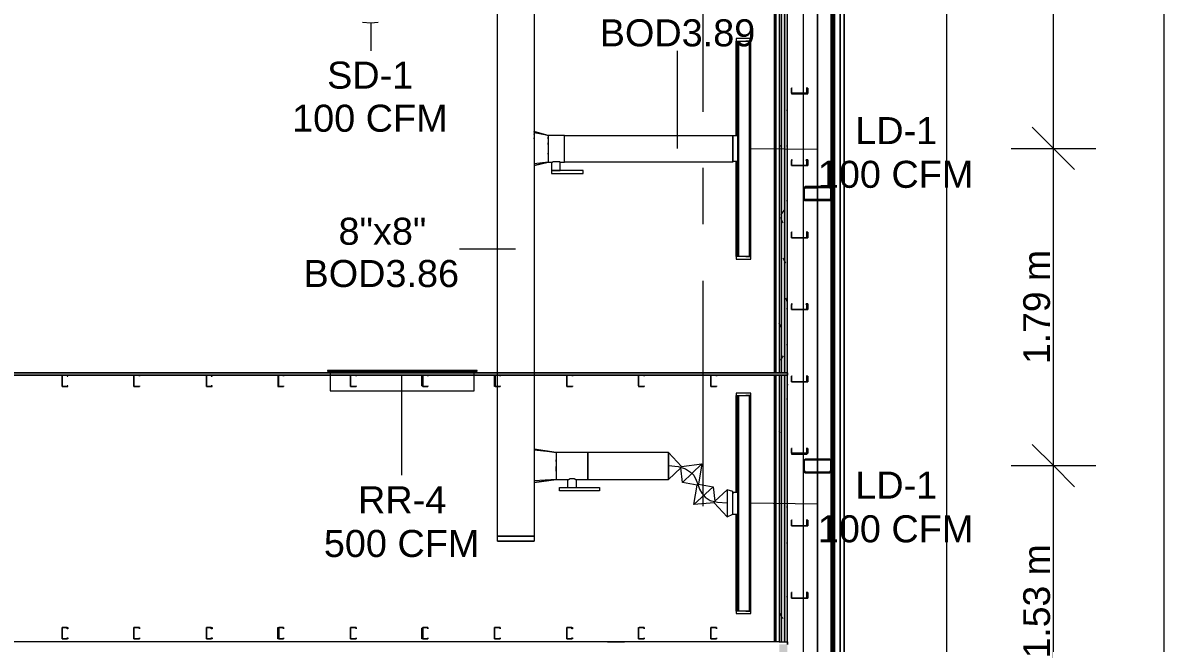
# Model space of a CAD drawing. Header units: metres. Extents: x 98 to 337, y -7 to 53.
# Drawn here: x 154.69 to 161.12, y 35.58 to 39.08 of the extents above; entities that cross this region are included whole.
import ezdxf

# ---------------------------------------------------------------- set-up
doc = ezdxf.new("R2010")
doc.units = ezdxf.units.M
doc.layers.add('HVAC - Ductos', color=5, linetype='Continuous', lineweight=0)
doc.layers.add('PDF_Text', color=7, linetype='Continuous', lineweight=0)
doc.layers.add('PDF_Geometry', color=7, linetype='Continuous', lineweight=0, true_color=0xaaaaaa)
doc.layers.add('PDF_Solid Fills', color=7, linetype='Continuous', lineweight=0, true_color=0xffffff)
doc.styles.add('PDF Helvetica', font='')
doc.styles.get('PDF Helvetica').set_extended_font_data('Helvetica')

msp = doc.modelspace()

# ---------------------------------------------------------------- hatches: boundary and pattern name
at = {"layer": 'PDF_Solid Fills', "lineweight": 0, "transparency": 33554559}
h = msp.add_hatch(color=256, dxfattribs=at)
h.paths.add_polyline_path([(158.9618, 37.1027), (158.9801, 37.1027), (158.9801, 49.2946), (158.9618, 49.2946)])
h.paths.add_polyline_path([(158.9618, 25.4148), (158.9801, 25.4148), (158.9801, 35.5724), (158.9618, 35.5724)])
h.paths.add_polyline_path([(158.9618, 23.912), (158.9801, 23.912), (158.9801, 25.401), (158.9618, 25.401)])
h.paths.add_polyline_path([(158.9801, 23.8937), (158.9618, 23.8937), (158.9618, 11.5827), (158.9801, 11.5827)])
h.paths.add_polyline_path([(158.9618, 35.5861), (158.9801, 35.5861), (158.9801, 37.089), (158.9618, 37.089)])
h = msp.add_hatch(color=256, dxfattribs=at)
h.paths.add_polyline_path([(158.9801, 37.1027), (158.9939, 37.1027), (158.9939, 49.3129), (158.9801, 49.3129)])
h.paths.add_polyline_path([(158.9801, 25.4148), (158.9939, 25.4148), (158.9939, 35.5724), (158.9801, 35.5724)])
h.paths.add_polyline_path([(158.9801, 23.912), (158.9939, 23.912), (158.9939, 25.401), (158.9801, 25.401)])
h.paths.add_polyline_path([(158.9939, 23.8937), (158.9801, 23.8937), (158.9801, 11.5689), (158.9939, 11.5689)])
h.paths.add_polyline_path([(158.9801, 35.5861), (158.9939, 35.5861), (158.9939, 37.089), (158.9801, 37.089)])
h = msp.add_hatch(color=256, dxfattribs=at)
h.paths.add_polyline_path([(158.9618, 37.1027), (158.9618, 49.2808), (158.9481, 49.2808), (158.9481, 37.1027)])
h.paths.add_polyline_path([(158.9618, 23.8937), (158.9481, 23.8937), (158.9481, 11.601), (158.9618, 11.601)])
h.paths.add_polyline_path([(158.9618, 25.401), (158.9481, 25.401), (158.9481, 23.912), (158.9618, 23.912)])
h.paths.add_polyline_path([(158.9618, 35.5724), (158.9481, 35.5724), (158.9481, 25.4148), (158.9618, 25.4148)])
h.paths.add_polyline_path([(158.9618, 37.089), (158.9481, 37.089), (158.9481, 35.5861), (158.9618, 35.5861)])
msp.add_hatch(color=256, dxfattribs=at).paths.add_polyline_path([(159.2413, 38.1473), (159.2367, 38.1519), (159.0901, 38.1519), (159.0855, 38.1473), (159.0855, 38.0832), (159.0901, 38.1427), (159.0947, 38.1473), (159.2322, 38.1473), (159.2367, 38.1427), (159.2322, 38.0832), (159.0947, 38.0786), (159.0947, 38.0832), (159.0901, 38.0832), (159.0901, 38.074), (159.2367, 38.0786)])
h = msp.add_hatch(color=256, dxfattribs=at)
h.paths.add_polyline_path([(159.0947, 36.5437), (159.2322, 36.5392), (159.2322, 36.5437)])
h.paths.add_polyline_path([(159.0901, 36.5483), (159.0947, 36.5437), (159.0947, 36.5483)])
h.paths.add_polyline_path([(159.0901, 36.6078), (159.0855, 36.6078), (159.0855, 36.5483)])
h.paths.add_polyline_path([(159.2367, 36.6124), (159.2367, 36.617), (159.0901, 36.617)])
h.paths.add_polyline_path([(159.2413, 36.6078), (159.2367, 36.6078), (159.2367, 36.5483)])
h.paths.add_polyline_path([(159.2367, 36.5483), (159.2322, 36.5483), (159.2367, 36.5437)])

# ---------------------------------------------------------------- linework, layer by layer
at = {"layer": 'HVAC - Ductos', "lineweight": 0}
for points in [[(157.569, 39.8609), (157.569, 36.1818), (157.3628, 36.1818), (157.3628, 39.8609)], [(158.7877, 38.9858), (158.7052, 38.9858), (158.7052, 38.972), (158.7877, 38.972)], [(158.719, 37.7579), (158.719, 38.972), (158.7786, 38.972), (158.7786, 37.7579), (158.719, 37.7579), (158.7144, 37.7579), (158.7144, 38.972), (158.719, 38.972)], [(157.6469, 38.4222), (157.6469, 38.4314)], [(157.6469, 38.3901), (157.6469, 38.3947), (157.6469, 38.3993), (157.6469, 38.3947)], [(157.6469, 38.3352), (157.6469, 38.3398)], [(158.7877, 37.7441), (158.7877, 37.7579), (158.7052, 37.7579), (158.7052, 37.7441)], [(158.7877, 36.9882), (158.7052, 36.9882), (158.7052, 36.9744), (158.7877, 36.9744)], [(158.719, 35.7603), (158.719, 36.9744), (158.7786, 36.9744), (158.7786, 35.7603), (158.719, 35.7603), (158.7144, 35.7603), (158.7144, 36.9744), (158.719, 36.9744)], [(158.325, 36.6537), (158.325, 36.6445), (158.325, 36.6308), (158.325, 36.617), (158.325, 36.5987), (158.325, 36.5804), (158.325, 36.5575), (158.325, 36.5392), (158.325, 36.5254), (158.325, 36.5116), (158.325, 36.507), (158.325, 36.5025), (158.325, 36.507), (158.325, 36.5116), (158.325, 36.5254), (158.325, 36.5392), (158.325, 36.5575), (158.325, 36.5804), (158.325, 36.5987), (158.325, 36.617), (158.325, 36.6308), (158.325, 36.6445)], [(157.6926, 36.6032), (157.6926, 36.6078), (157.6926, 36.6124), (157.6926, 36.6078)], [(157.6926, 36.5483), (157.6926, 36.5758)], [(157.9355, 36.4567), (157.9355, 36.4384), (157.711, 36.4384), (157.711, 36.4567)], [(158.7877, 35.7465), (158.7877, 35.7603), (158.7052, 35.7603), (158.7052, 35.7465)]]:
    msp.add_lwpolyline(points, close=True, dxfattribs=at)
for points in [[(156.6893, 39.0774), (156.6481, 39.0728), (156.6022, 39.0774)], [(158.7052, 38.4405), (158.7052, 38.972), (158.7098, 38.972), (158.7282, 38.972), (158.7373, 38.972)], [(158.7098, 38.972), (158.7098, 38.4405)], [(158.7236, 38.972), (158.7282, 38.972), (158.7328, 38.972)], [(158.7602, 37.7579), (158.7648, 37.7579), (158.7694, 37.7579), (158.7877, 37.7579), (158.7831, 37.7579), (158.7831, 38.972), (158.7877, 38.972), (158.7694, 38.972), (158.7648, 38.972), (158.7602, 38.972)], [(158.7648, 38.972), (158.7694, 38.972), (158.774, 38.972)], [(158.7877, 37.7579), (158.7877, 38.972)], [(157.569, 38.4589), (157.569, 38.4635), (157.6469, 38.4405), (157.569, 38.4635), (157.569, 38.4589), (157.569, 38.4543), (157.569, 38.4497), (157.569, 38.4405)], [(157.6469, 38.4405), (157.569, 38.4543)], [(157.6469, 38.2894), (157.6652, 38.2894), (157.6652, 38.2436), (157.6652, 38.2252), (157.8439, 38.2252), (157.8439, 38.2436), (157.6652, 38.2436), (157.6698, 38.2436), (157.6744, 38.2436), (157.679, 38.2436), (157.6835, 38.2436), (157.6926, 38.2436), (157.6972, 38.2436), (157.7064, 38.2436), (157.711, 38.2436), (157.7156, 38.2436), (157.7156, 38.2894), (157.7385, 38.2894), (157.7385, 38.2939), (157.7385, 38.2985), (157.7385, 38.3123), (157.7385, 38.326), (157.7385, 38.3443), (157.7385, 38.3672), (157.7385, 38.3856), (157.7385, 38.4039), (157.7385, 38.4222), (157.7385, 38.4314), (157.7385, 38.4405), (158.6869, 38.4405), (158.7144, 38.4405), (158.7144, 38.4314), (158.7144, 38.4176), (158.7144, 38.4039), (158.7144, 38.3856), (158.7144, 38.3672), (158.7144, 38.3489), (158.7144, 38.3306), (158.7144, 38.3123), (158.7144, 38.3031), (158.7144, 38.2939), (158.6869, 38.2939), (158.6869, 38.3031), (158.6869, 38.3123), (158.6869, 38.3306), (158.6869, 38.3489), (158.6869, 38.3672), (158.6869, 38.3856), (158.6869, 38.4039), (158.6869, 38.4176), (158.6869, 38.4314), (158.6869, 38.4405), (158.6869, 38.4314), (158.6869, 38.4222), (158.6869, 38.4039), (158.6869, 38.3856), (158.6869, 38.3672), (158.6869, 38.3443), (158.6869, 38.326), (158.6869, 38.3123), (158.6869, 38.2985), (158.6869, 38.2939), (158.6869, 38.2894), (157.7385, 38.2894), (157.7385, 38.2939), (157.7385, 38.2985), (157.7385, 38.3123), (157.7385, 38.326), (157.7385, 38.3443), (157.7385, 38.3672), (157.7385, 38.3856), (157.7385, 38.4039), (157.7385, 38.4222), (157.7385, 38.4314), (157.7385, 38.4405), (157.6469, 38.4405), (157.6469, 38.4359), (157.6469, 38.4314), (157.6469, 38.4222), (157.6469, 38.4039), (157.6469, 38.3856), (157.6469, 38.3672), (157.6469, 38.3443), (157.6469, 38.326), (157.6469, 38.3123), (157.6469, 38.2985), (157.6469, 38.2939), (157.6469, 38.2894), (157.569, 38.2802)], [(157.569, 38.4359), (157.569, 38.4222), (157.569, 38.4131), (157.569, 38.4085), (157.569, 38.3993), (157.569, 38.3856), (157.569, 38.381), (157.569, 38.3764), (157.569, 38.3535)], [(157.569, 38.271), (157.6469, 38.2894), (157.569, 38.271)], [(157.6652, 38.2894), (157.6698, 38.2894), (157.6744, 38.2939), (157.679, 38.2939), (157.6881, 38.2939), (157.6972, 38.2939), (157.7064, 38.2939), (157.711, 38.2939), (157.7156, 38.2894)], [(158.7373, 37.7579), (158.7282, 37.7579), (158.7098, 37.7579), (158.7052, 37.7579), (158.7052, 38.2939)], [(158.7098, 38.2939), (158.7098, 37.7579)], [(158.7328, 37.7579), (158.7282, 37.7579), (158.7236, 37.7579)], [(158.774, 37.7579), (158.7694, 37.7579), (158.7648, 37.7579)], [(158.7052, 36.4292), (158.7052, 36.9744), (158.7098, 36.9744), (158.7282, 36.9744), (158.7373, 36.9744)], [(158.7098, 36.9744), (158.7098, 36.4292)], [(158.7236, 36.9744), (158.7282, 36.9744), (158.7328, 36.9744)], [(158.7602, 35.7603), (158.7648, 35.7603), (158.7694, 35.7603), (158.7877, 35.7603), (158.7831, 35.7603), (158.7831, 36.9744), (158.7877, 36.9744), (158.7694, 36.9744), (158.7648, 36.9744), (158.7602, 36.9744)], [(158.7648, 36.9744), (158.7694, 36.9744), (158.774, 36.9744)], [(158.7877, 35.7603), (158.7877, 36.9744)], [(157.569, 36.672), (157.6926, 36.6537), (157.569, 36.672), (157.569, 36.6674), (157.569, 36.6629), (157.569, 36.6537)], [(157.6926, 36.6537), (157.569, 36.6674)], [(157.6926, 36.5025), (157.7568, 36.5025), (157.7568, 36.4567), (157.7614, 36.4567), (157.7706, 36.4567), (157.7751, 36.4567), (157.7797, 36.4567), (157.7889, 36.4567), (157.7935, 36.4567), (157.7981, 36.4567), (157.8027, 36.4567), (157.8072, 36.4567), (157.8072, 36.5025), (157.8713, 36.5025), (157.8713, 36.507), (157.8713, 36.5116), (157.8713, 36.5254), (157.8713, 36.5392), (157.8713, 36.5575), (157.8713, 36.5804), (157.8713, 36.5987), (157.8713, 36.617), (157.8713, 36.6308), (157.8713, 36.6445), (157.8713, 36.6537), (157.6926, 36.6537), (157.6926, 36.6491), (157.6926, 36.6445), (157.6926, 36.6308), (157.6926, 36.617), (157.6926, 36.5987), (157.6926, 36.5804), (157.6926, 36.5575), (157.6926, 36.5392), (157.6926, 36.5254), (157.6926, 36.5116), (157.6926, 36.507), (157.6926, 36.5025), (157.569, 36.4933)], [(157.569, 36.6491), (157.569, 36.6308), (157.569, 36.6262), (157.569, 36.6216), (157.569, 36.6124), (157.569, 36.5987), (157.569, 36.5941), (157.569, 36.5896), (157.569, 36.5666), (157.569, 36.562), (157.569, 36.5575), (157.569, 36.5437), (157.569, 36.5346), (157.569, 36.53)], [(158.3983, 36.5758), (158.5128, 36.5896), (158.4029, 36.4842), (158.3937, 36.5666), (158.3983, 36.5758), (158.325, 36.6537), (157.8713, 36.6537), (157.8713, 36.6445), (157.8713, 36.6308), (157.8713, 36.617), (157.8713, 36.5987), (157.8713, 36.5804), (157.8713, 36.5575), (157.8713, 36.5392), (157.8713, 36.5254), (157.8713, 36.5116), (157.8713, 36.507), (157.8713, 36.5025), (158.325, 36.5025), (158.325, 36.6537), (158.325, 36.5025), (158.3937, 36.5666)], [(158.325, 36.5804), (158.3799, 36.5758), (158.4211, 36.562), (158.4487, 36.5437), (158.467, 36.5254), (158.4807, 36.4979), (158.4899, 36.475), (158.4991, 36.4475), (158.5128, 36.4246), (158.5311, 36.4017), (158.5586, 36.3834), (158.5999, 36.3742), (158.6548, 36.3696)], [(158.4945, 36.475), (158.577, 36.4612), (158.467, 36.3605), (158.4853, 36.4704), (158.4029, 36.4842), (158.5128, 36.5896), (158.4945, 36.475), (158.4853, 36.4704)], [(157.569, 36.5254), (157.569, 36.507)], [(157.569, 36.5025), (157.569, 36.4933), (157.569, 36.4888), (157.569, 36.4842)], [(157.569, 36.4842), (157.6926, 36.5025), (157.569, 36.4842)], [(157.7568, 36.5025), (157.7614, 36.5025), (157.7706, 36.507), (157.7751, 36.507), (157.7843, 36.507), (157.7935, 36.507), (157.8027, 36.5025), (157.8072, 36.5025)], [(158.5861, 36.3788), (158.6548, 36.4429), (158.6548, 36.2917), (158.5815, 36.3696), (158.467, 36.3605), (158.577, 36.4612), (158.5861, 36.3788), (158.5815, 36.3696)], [(158.6548, 36.4429), (158.6548, 36.4384), (158.6548, 36.4246), (158.6548, 36.3971), (158.6548, 36.3696), (158.6548, 36.3375), (158.6548, 36.3147), (158.6548, 36.2963), (158.6548, 36.2917), (158.6869, 36.3055), (158.7144, 36.3055)], [(158.6869, 36.3055), (158.6869, 36.3101), (158.6869, 36.3238), (158.6869, 36.3421), (158.6869, 36.3696), (158.6869, 36.3925), (158.6869, 36.4154), (158.6869, 36.4292), (158.6869, 36.4338), (158.6548, 36.4429), (158.6548, 36.4384), (158.6548, 36.4246), (158.6548, 36.3971), (158.6548, 36.3696), (158.6548, 36.3375), (158.6548, 36.3147), (158.6548, 36.2963), (158.6548, 36.2917)], [(158.7144, 36.3101), (158.7144, 36.3147), (158.7144, 36.3238), (158.7144, 36.3375), (158.7144, 36.3513), (158.7144, 36.3696), (158.7144, 36.3834), (158.7144, 36.4017), (158.7144, 36.4109), (158.7144, 36.42), (158.7144, 36.4292), (158.6869, 36.4292), (158.6869, 36.42)], [(158.6869, 36.3788), (158.6869, 36.3834), (158.6869, 36.4017), (158.6869, 36.4109)], [(158.6869, 36.3101), (158.6869, 36.3147)], [(158.7373, 35.7603), (158.7282, 35.7603), (158.7098, 35.7603), (158.7052, 35.7603), (158.7052, 36.3055)], [(158.7098, 36.3055), (158.7098, 35.7603)], [(157.3628, 36.1543), (157.3628, 36.1818), (157.569, 36.1818), (157.569, 36.1543)], [(157.569, 36.1543), (157.3628, 36.1543), (157.569, 36.1543)], [(158.7328, 35.7603), (158.7282, 35.7603), (158.7236, 35.7603)], [(158.774, 35.7603), (158.7694, 35.7603), (158.7648, 35.7603)]]:
    msp.add_lwpolyline(points, dxfattribs=at)
at = {"layer": 'PDF_Geometry', "lineweight": 0}
for points in [[(159.3146, 35.0455), (159.3146, 36.5804), (159.3146, 38.1107), (159.3146, 39.6455), (159.3146, 41.1758), (159.3146, 42.7107), (159.3146, 44.241), (159.3146, 45.7759), (159.3146, 47.3061), (159.3146, 48.841), (159.3146, 49.5512), (159.3054, 49.5512), (159.3054, 49.6519), (159.278, 49.6519), (159.278, 49.6428), (158.5128, 49.6428), (156.9825, 49.6428), (158.5128, 49.6428), (159.2917, 49.6428), (159.2917, 49.6153), (159.2917, 49.5878), (159.2917, 49.5741), (159.2917, 49.5649), (159.2917, 49.4916)], [(159.2413, 48.9052), (159.2413, 49.5512), (159.2504, 49.5512), (159.2504, 48.841), (159.2504, 49.5512), (159.2596, 49.5512), (159.2596, 48.841), (159.2596, 47.3061), (159.2596, 48.841), (159.2596, 49.5512), (159.2917, 49.5512), (159.3146, 49.5512), (159.3146, 48.841), (159.3146, 47.3061), (159.3146, 45.7759), (159.3146, 44.241), (159.3146, 42.7107), (159.3146, 41.1758), (159.3146, 39.6455), (159.3146, 38.1107), (159.3146, 36.5804), (159.3146, 35.0455)], [(158.9801, 37.1027), (158.9801, 49.2808), (158.9801, 49.2946), (158.9801, 49.3129), (105.9562, 49.3175)], [(158.9618, 37.1027), (158.9618, 49.2808), (158.9618, 49.2946), (105.9562, 49.2992)], [(158.9481, 35.5861), (158.9618, 35.5861), (158.9801, 35.5861), (158.9939, 35.5861), (158.9939, 35.5724), (158.9939, 35.5861), (158.9939, 37.089), (158.9939, 37.1027), (158.9939, 49.2808), (158.9939, 49.3129), (158.9939, 49.3266), (158.6686, 49.3266), (158.2654, 49.3266), (157.8577, 49.3266), (157.4544, 49.3266)], [(105.9562, 49.2854), (158.9481, 49.2808), (158.9481, 37.1027), (148.5247, 37.1027), (148.5247, 37.089), (158.9481, 37.089), (148.5247, 37.089), (148.5247, 37.1027), (158.9481, 37.1027)], [(158.9297, 37.1027), (158.9297, 44.1401)], [(158.9297, 44.1401), (158.9297, 37.1027)], [(158.9297, 37.1027), (158.9297, 44.1401)], [(158.9297, 44.1401), (158.9297, 37.1027)], [(158.9297, 44.1401), (158.9297, 37.1027)], [(158.9297, 37.1027), (158.9297, 44.1401)], [(158.9297, 44.1401), (158.9297, 37.1027)], [(158.9297, 37.1027), (158.9297, 44.1401)], [(159.0855, 38.6788), (159.0855, 39.082), (159.0855, 39.4898), (159.0855, 39.893), (159.0855, 40.3007), (159.0855, 40.7039), (159.0855, 41.1117), (159.0855, 41.5148)], [(158.5174, 39.8426), (158.5174, 38.5734)], [(159.2413, 38.1427), (159.2413, 39.5814), (159.2413, 38.1107), (159.2413, 36.5804), (159.2413, 35.1188), (159.2413, 36.5483)], [(156.6481, 39.0728), (156.6481, 38.917)], [(158.3753, 38.3672), (158.3753, 38.917)], [(159.0855, 38.6788), (159.1039, 38.6788), (159.1039, 38.7063), (159.0993, 38.7063), (159.1084, 38.7063), (159.1084, 38.6788), (159.1039, 38.6742), (159.0855, 38.6742)], [(159.0717, 38.6742), (159.0717, 38.6788)], [(159.0855, 36.6491), (159.0855, 37.0523), (159.0855, 37.4601), (159.0855, 37.8633), (159.0855, 38.271), (159.0855, 38.6742)], [(158.9893, 38.5826), (158.9939, 38.5826)], [(157.569, 38.4451), (157.569, 38.4497)], [(160.373, 38.4863), (160.4921, 38.3672), (160.6112, 38.2481)], [(157.569, 38.4222), (157.569, 38.4268)], [(158.7877, 38.3672), (159.1634, 38.3627)], [(158.9527, 38.3856), (158.9481, 38.3764)], [(158.9893, 38.381), (158.9939, 38.381)], [(160.2539, 38.3672), (160.4921, 38.3672), (160.7303, 38.3672)], [(158.5174, 38.2572), (158.5174, 37.9411)], [(158.9939, 38.1107), (158.9939, 38.1152)], [(159.0901, 38.1427), (159.0855, 38.1382), (159.0855, 38.0832), (159.0901, 38.0786), (159.0901, 38.074), (159.0947, 38.074), (159.0993, 38.0786)], [(159.1634, 38.1427), (159.0947, 38.1427)], [(159.168, 38.1473), (159.1726, 38.1519)], [(159.3146, 38.074), (159.3146, 38.1519)], [(158.9893, 38.074), (158.9939, 38.074)], [(159.1634, 38.074), (159.0947, 38.074)], [(159.2413, 36.6078), (159.2413, 38.0832)], [(158.9755, 38.019), (158.9618, 38.0007), (158.9573, 37.9915)], [(158.971, 37.9457), (158.9618, 37.9641), (158.9573, 37.9778)], [(157.4636, 37.7991), (157.1474, 37.7991)], [(158.9847, 37.7212), (158.9801, 37.7304), (158.971, 37.7487)], [(158.5174, 37.6204), (158.5174, 36.3513)], [(158.9939, 37.5013), (158.9847, 37.5242)], [(158.9893, 37.4647), (158.9939, 37.4647)], [(158.9618, 37.3547), (158.9481, 37.3822)], [(158.9893, 37.2631), (158.9939, 37.2631)], [(158.971, 37.1989), (158.9618, 37.1852), (158.9527, 37.1714)], [(158.9481, 37.089), (158.9481, 35.5861), (145.1297, 35.5861)], [(158.9801, 35.5861), (158.9801, 37.089), (158.9939, 37.089), (158.9939, 37.1027), (158.9801, 37.1027), (158.9618, 37.1027), (158.9481, 37.1027), (148.5247, 37.1027)], [(148.5247, 37.1027), (158.9481, 37.1027), (158.9618, 37.1027), (158.9801, 37.1027), (158.9939, 37.1027), (158.9481, 37.1027), (158.9939, 37.1027), (158.9939, 37.089), (158.9801, 37.089), (158.9618, 37.089), (158.9481, 37.089), (158.9618, 37.089), (158.9801, 37.089)], [(156.4052, 37.1118), (157.2483, 37.1118), (157.2483, 37.1164), (156.4052, 37.1164), (156.4052, 37.1118), (156.419, 37.1118), (156.419, 37.089), (157.2299, 37.089), (156.419, 37.089), (156.419, 37.0019), (157.2299, 37.0019), (157.2299, 37.089), (157.2299, 37.1118), (157.2437, 37.1118)], [(157.2208, 37.1164), (156.4282, 37.1164)], [(156.8209, 37.089), (156.8209, 36.5254)], [(158.9297, 35.5861), (158.9297, 37.089)], [(158.9297, 37.089), (158.9297, 35.5861)], [(158.9297, 35.5861), (158.9297, 37.089)], [(158.9297, 37.089), (158.9297, 35.5861)], [(158.9297, 37.089), (158.9297, 35.5861)], [(158.9297, 35.5861), (158.9297, 37.089)], [(158.9297, 37.089), (158.9297, 35.5861)], [(158.9297, 35.5861), (158.9297, 37.089)], [(158.9618, 35.5861), (158.9618, 37.089)], [(159.1039, 37.0798), (159.1084, 37.0798)], [(154.9116, 37.0248), (154.9116, 37.0294)], [(158.9939, 37.0386), (158.9939, 37.034)], [(158.9893, 36.9561), (158.9939, 36.9561)], [(158.9527, 36.7637), (158.9481, 36.7728)], [(160.373, 36.6995), (160.4921, 36.5804), (160.6112, 36.4612)], [(159.0535, 36.6445), (159.0535, 36.6491)], [(159.0855, 36.6491), (159.1039, 36.6491), (159.1039, 36.6766), (159.0993, 36.6766), (159.1084, 36.6766), (159.1084, 36.6491), (159.1039, 36.6445), (159.0855, 36.6445)], [(159.0855, 33.8085), (159.0855, 34.2116), (159.0855, 34.6194), (159.0855, 35.0226), (159.0855, 35.4304), (159.0855, 35.8336), (159.0855, 36.2413), (159.0855, 36.6445)], [(159.1634, 36.5392), (159.0947, 36.5392), (159.0901, 36.5392), (159.0901, 36.5437), (159.0855, 36.5483), (159.0855, 36.6078), (159.0901, 36.6124)], [(159.1634, 36.6124), (159.0947, 36.6124), (159.0901, 36.6078)], [(159.1405, 36.6124), (159.1451, 36.617)], [(159.3146, 36.5392), (159.3146, 36.617)], [(160.2539, 36.5804), (160.4921, 36.5804), (160.7303, 36.5804)], [(159.0855, 36.5575), (159.0901, 36.562)], [(158.7877, 36.3696), (159.1634, 36.365)], [(158.9893, 36.3467), (158.9939, 36.3467)], [(158.9893, 36.1451), (158.9939, 36.1451)], [(158.9893, 35.8427), (158.9939, 35.8427)], [(158.971, 35.719), (158.9618, 35.7282), (158.9527, 35.7465)], [(156.1257, 35.6091), (156.1303, 35.6091)], [(156.5335, 35.6319), (156.5335, 35.6365)], [(158.5632, 35.6503), (158.5632, 35.6549)]]:
    msp.add_lwpolyline(points, dxfattribs=at)
at = {"layer": 'PDF_Geometry', "color": 7, "lineweight": 0}
for points in [[(159.8919, 11.8163), (159.8919, 16.6546), (159.8919, 25.85), (159.8919, 35.0455), (159.8919, 44.241), (159.8919, 49.0793)], [(160.4921, 24.5259), (160.4921, 25.85), (160.4921, 27.2245), (160.4921, 29.4238), (160.4921, 31.6184), (160.4921, 33.616), (160.4921, 35.0455), (160.4921, 36.5804), (160.4921, 38.3672), (160.4921, 40.5619), (160.4921, 41.3957), (160.4921, 42.477), (160.4921, 44.2822), (160.4921, 46.5868), (160.4921, 48.0575), (160.4921, 49.0793)], [(161.1155, 11.8163), (161.1155, 49.0793)]]:
    msp.add_lwpolyline(points, dxfattribs=at)
at = {"layer": 'PDF_Geometry', "lineweight": 0}
for points in [[(158.9206, 44.1401), (158.9206, 37.1027)], [(158.9206, 44.1401), (158.9206, 37.1027)], [(158.9297, 44.1401), (158.9297, 37.1027)], [(158.9297, 44.1401), (158.9297, 37.1027)], [(159.2504, 39.6455), (159.2504, 38.1107)], [(159.2596, 39.6455), (159.2596, 38.1107)], [(159.2917, 39.6455), (159.2917, 38.1107)], [(159.1634, 38.1519), (159.1634, 39.5677)], [(159.0168, 38.7063), (159.0168, 38.6788), (159.0168, 38.6742), (159.1039, 38.6742), (159.1084, 38.6742), (159.1084, 38.6788), (159.1084, 38.7063), (159.0993, 38.7063), (159.1039, 38.7063), (159.1039, 38.6788), (159.0168, 38.6788), (159.0168, 38.7063), (159.0214, 38.7063)], [(159.0168, 38.3031), (159.0168, 38.271), (159.1039, 38.271), (159.1084, 38.271), (159.1084, 38.3031), (159.0993, 38.3031), (159.0993, 38.2985), (159.1039, 38.2985), (159.1039, 38.271), (159.0168, 38.271), (159.0168, 38.2985), (159.0214, 38.2985), (159.0214, 38.3031)], [(159.1039, 38.271), (159.1039, 38.2985), (159.0993, 38.2985), (159.0993, 38.3031), (159.1084, 38.3031), (159.1084, 38.271), (159.1039, 38.271), (159.0855, 38.271)], [(159.0947, 38.1519), (159.0901, 38.1473), (159.0855, 38.1427), (159.0855, 38.0832), (159.0901, 38.074), (159.0947, 38.074), (159.2322, 38.074), (159.2367, 38.074), (159.2413, 38.0832), (159.2413, 38.1427), (159.2367, 38.1473), (159.2322, 38.1519)], [(159.0901, 38.0832), (159.0901, 38.1427), (159.0947, 38.1427), (159.0947, 38.1473), (159.2322, 38.1473), (159.2322, 38.1427), (159.2367, 38.1427), (159.2367, 38.0832), (159.2322, 38.0786), (159.0947, 38.0786)], [(159.1634, 38.1107), (159.1634, 38.0786), (159.1634, 38.1107), (159.1634, 38.1473)], [(159.2504, 38.1107), (159.2504, 36.5804)], [(159.2596, 38.1107), (159.2596, 36.5804)], [(159.2917, 38.1107), (159.2917, 36.5804)], [(159.1634, 38.074), (159.1634, 36.617)], [(159.0168, 37.8953), (159.0168, 37.8678), (159.0168, 37.8633), (159.1039, 37.8633), (159.1084, 37.8633), (159.1084, 37.8678), (159.1084, 37.8953), (159.0993, 37.8953), (159.1039, 37.8953), (159.1039, 37.8678), (159.1039, 37.8633), (159.0168, 37.8633), (159.0168, 37.8678), (159.0168, 37.8953), (159.0214, 37.8953)], [(159.1039, 37.8633), (159.1039, 37.8678), (159.1039, 37.8953), (159.0993, 37.8953), (159.1084, 37.8953), (159.1084, 37.8678), (159.1084, 37.8633), (159.1039, 37.8633), (159.0855, 37.8633)], [(159.0168, 37.4921), (159.0168, 37.4601), (159.1039, 37.4601), (159.1084, 37.4601), (159.1084, 37.4921), (159.0993, 37.4921), (159.0993, 37.4876), (159.1039, 37.4876), (159.1039, 37.4601), (159.0168, 37.4601), (159.0168, 37.4876), (159.0214, 37.4876), (159.0214, 37.4921)], [(159.1039, 37.4601), (159.1039, 37.4876), (159.0993, 37.4876), (159.0993, 37.4921), (159.1084, 37.4921), (159.1084, 37.4601), (159.1039, 37.4601), (159.0855, 37.4601)], [(154.9436, 37.089), (154.9116, 37.089), (154.9116, 37.0294), (154.9116, 37.0248), (154.9436, 37.0248), (154.9436, 37.0294), (154.939, 37.0294), (154.939, 37.0248), (154.9116, 37.0248), (154.9116, 37.0294), (154.9116, 37.089), (154.939, 37.089), (154.939, 37.0844), (154.9436, 37.0844)], [(155.3468, 37.089), (155.3194, 37.089), (155.3148, 37.089), (155.3148, 37.0294), (155.3148, 37.0248), (155.3194, 37.0248), (155.3468, 37.0248), (155.3468, 37.0294), (155.3468, 37.0248), (155.3194, 37.0248), (155.3148, 37.0248), (155.3148, 37.0294), (155.3148, 37.089), (155.3194, 37.089), (155.3468, 37.089), (155.3468, 37.0844)], [(155.7546, 37.089), (155.7226, 37.089), (155.7226, 37.0294), (155.7226, 37.0248), (155.7546, 37.0248), (155.7546, 37.0294), (155.7501, 37.0294), (155.7501, 37.0248), (155.7226, 37.0248), (155.7226, 37.0294), (155.7226, 37.089), (155.7501, 37.089), (155.7501, 37.0844), (155.7546, 37.0844)], [(156.1578, 37.089), (156.1303, 37.089), (156.1257, 37.089), (156.1257, 37.0294), (156.1257, 37.0248), (156.1303, 37.0248), (156.1578, 37.0248), (156.1578, 37.0294), (156.1578, 37.0248), (156.1303, 37.0248), (156.1303, 37.0294), (156.1303, 37.089), (156.1578, 37.089), (156.1578, 37.0844)], [(156.5518, 37.089), (156.4282, 37.089)], [(156.5656, 37.089), (156.5335, 37.089), (156.5335, 37.0294), (156.5335, 37.0248), (156.5656, 37.0248), (156.5656, 37.0294), (156.5656, 37.0248), (156.5335, 37.0248), (156.5335, 37.0294), (156.5335, 37.089), (156.5656, 37.089), (156.5656, 37.0844)], [(156.7901, 37.089), (156.6297, 37.089)], [(157.0284, 37.089), (156.8679, 37.089)], [(156.9413, 37.089), (156.9413, 37.0294), (156.9413, 37.0248), (156.9688, 37.0248), (156.9688, 37.0294), (156.9688, 37.0248), (156.9413, 37.0248), (156.9367, 37.0294), (156.9367, 37.089), (156.9413, 37.089), (156.9688, 37.089)], [(156.9688, 37.0844), (156.9688, 37.089)], [(157.2253, 37.089), (157.1062, 37.089)], [(157.3491, 37.089), (157.3491, 37.0294), (157.3491, 37.0248), (157.3765, 37.0248), (157.3765, 37.0294), (157.3765, 37.0248), (157.3491, 37.0248), (157.3445, 37.0248), (157.3445, 37.0294), (157.3445, 37.089), (157.3491, 37.089), (157.3765, 37.089)], [(157.3765, 37.0844), (157.3765, 37.089)], [(157.7523, 37.089), (157.7523, 37.0294), (157.7523, 37.0248), (157.7843, 37.0248), (157.7843, 37.0294), (157.7843, 37.0248), (157.7523, 37.0248), (157.7523, 37.0294), (157.7523, 37.089), (157.7843, 37.089)], [(157.7843, 37.0844), (157.7843, 37.089)], [(157.9813, 37.1027), (157.9859, 37.1027), (157.9905, 37.1027), (158.0042, 37.1027), (158.0134, 37.1027), (158.0272, 37.1027), (158.0409, 37.1027), (158.0546, 37.1027), (158.0638, 37.1027), (158.073, 37.1027), (158.0776, 37.1027), (158.073, 37.1027), (158.0638, 37.1027), (158.0546, 37.1027), (158.0409, 37.1027), (158.0272, 37.1027), (158.0134, 37.1027), (158.0042, 37.1027), (157.9905, 37.1027), (157.9859, 37.1027)], [(157.9813, 37.089), (157.9859, 37.089), (157.9905, 37.089), (158.0042, 37.089), (158.0134, 37.089), (158.0272, 37.089), (158.0409, 37.089), (158.0546, 37.089), (158.0638, 37.089), (158.073, 37.089), (158.0776, 37.089), (158.073, 37.089), (158.0638, 37.089), (158.0546, 37.089), (158.0409, 37.089), (158.0272, 37.089), (158.0134, 37.089), (158.0042, 37.089), (157.9905, 37.089), (157.9859, 37.089)], [(158.1875, 37.089), (158.16, 37.089), (158.1554, 37.089), (158.1554, 37.0294), (158.1554, 37.0248), (158.16, 37.0248), (158.1875, 37.0248), (158.1875, 37.0294), (158.1875, 37.0248), (158.16, 37.0248), (158.1554, 37.0294), (158.1554, 37.089), (158.16, 37.089), (158.1875, 37.089), (158.1875, 37.0844)], [(158.5953, 37.089), (158.5632, 37.089), (158.5632, 37.0294), (158.5632, 37.0248), (158.5953, 37.0248), (158.5953, 37.0294), (158.5953, 37.0248), (158.5632, 37.0248), (158.5632, 37.0294), (158.5632, 37.089), (158.5953, 37.089), (158.5953, 37.0844)], [(158.9206, 37.089), (158.9206, 35.5861)], [(158.9206, 37.089), (158.9206, 35.5861)], [(158.9297, 37.089), (158.9297, 35.5861)], [(158.9297, 37.089), (158.9297, 35.5861)], [(159.0168, 37.0844), (159.0168, 37.0523), (159.1039, 37.0523), (159.1084, 37.0523), (159.1084, 37.0844), (159.0993, 37.0844), (159.1039, 37.0844), (159.1039, 37.0523), (159.0168, 37.0523), (159.0168, 37.0844), (159.0214, 37.0844)], [(159.1039, 37.0523), (159.1039, 37.0844), (159.0993, 37.0844), (159.1084, 37.0844), (159.1084, 37.0523), (159.1039, 37.0523), (159.0855, 37.0523)], [(159.0168, 36.6766), (159.0168, 36.6491), (159.0168, 36.6445), (159.1039, 36.6445), (159.1084, 36.6491), (159.1084, 36.6766), (159.0993, 36.6766), (159.1039, 36.6766), (159.1039, 36.6491), (159.0168, 36.6491), (159.0168, 36.6766), (159.0214, 36.6766)], [(159.0947, 36.617), (159.0901, 36.6124), (159.0855, 36.6078), (159.0855, 36.5483), (159.0901, 36.5437), (159.0947, 36.5392), (159.2322, 36.5392), (159.2367, 36.5437), (159.2413, 36.5483), (159.2413, 36.6078), (159.2367, 36.6124), (159.2322, 36.617)], [(159.0901, 36.5483), (159.0901, 36.6078), (159.0947, 36.6124), (159.2322, 36.6124), (159.2367, 36.6078), (159.2367, 36.5483), (159.2322, 36.5483), (159.2322, 36.5437), (159.0947, 36.5437), (159.0947, 36.5483)], [(159.1634, 36.6124), (159.1634, 36.5804), (159.1634, 36.5437), (159.1634, 36.5804)], [(159.2504, 36.5804), (159.2504, 35.0455)], [(159.2596, 36.5804), (159.2596, 35.0455)], [(159.2917, 36.5804), (159.2917, 35.0455)], [(159.1634, 36.5392), (159.1634, 35.128)], [(159.0168, 36.2734), (159.0168, 36.2413), (159.1039, 36.2413), (159.1084, 36.2413), (159.1084, 36.2734), (159.0993, 36.2734), (159.1039, 36.2734), (159.1039, 36.2413), (159.0168, 36.2413), (159.0168, 36.2734), (159.0214, 36.2734)], [(159.1039, 36.2413), (159.1039, 36.2734), (159.0993, 36.2734), (159.1084, 36.2734), (159.1084, 36.2413), (159.1039, 36.2413), (159.0855, 36.2413)], [(159.0168, 35.8656), (159.0168, 35.8382), (159.0168, 35.8336), (159.1039, 35.8336), (159.1084, 35.8336), (159.1084, 35.8382), (159.1084, 35.8656), (159.0993, 35.8656), (159.1039, 35.8656), (159.1039, 35.8382), (159.1039, 35.8336), (159.0168, 35.8336), (159.0168, 35.8382), (159.0168, 35.8656), (159.0214, 35.8656)], [(159.1039, 35.8336), (159.1039, 35.8382), (159.1039, 35.8656), (159.0993, 35.8656), (159.1084, 35.8656), (159.1084, 35.8382), (159.1084, 35.8336), (159.1039, 35.8336), (159.0855, 35.8336)], [(154.9116, 35.6045), (154.9116, 35.6641), (154.9116, 35.6686), (154.9436, 35.6686), (154.9436, 35.6595), (154.939, 35.6595), (154.939, 35.6686), (154.9116, 35.6686), (154.9116, 35.6641), (154.9116, 35.6045), (154.939, 35.6045), (154.939, 35.6091), (154.9436, 35.6091), (154.9436, 35.6045)], [(155.3194, 35.6045), (155.3148, 35.6045), (155.3148, 35.6641), (155.3148, 35.6686), (155.3194, 35.6686), (155.3468, 35.6686), (155.3468, 35.6595), (155.3468, 35.6686), (155.3194, 35.6686), (155.3148, 35.6686), (155.3148, 35.6641), (155.3148, 35.6045), (155.3194, 35.6045), (155.3468, 35.6045)], [(155.7226, 35.6045), (155.7226, 35.6641), (155.7226, 35.6686), (155.7546, 35.6686), (155.7546, 35.6595), (155.7501, 35.6595), (155.7501, 35.6686), (155.7226, 35.6686), (155.7226, 35.6641), (155.7226, 35.6045), (155.7501, 35.6045), (155.7501, 35.6091), (155.7546, 35.6091), (155.7546, 35.6045)], [(156.1303, 35.6045), (156.1257, 35.6045), (156.1257, 35.6641), (156.1257, 35.6686), (156.1303, 35.6686), (156.1578, 35.6686), (156.1578, 35.6595), (156.1578, 35.6686), (156.1303, 35.6686), (156.1303, 35.6641), (156.1303, 35.6045), (156.1578, 35.6045)], [(156.5335, 35.6045), (156.5335, 35.6641), (156.5335, 35.6686), (156.5656, 35.6686), (156.5656, 35.6595), (156.5656, 35.6686), (156.5335, 35.6686), (156.5335, 35.6641), (156.5335, 35.6045), (156.5656, 35.6045)], [(156.9413, 35.6045), (156.9367, 35.6045), (156.9367, 35.6641), (156.9413, 35.6686), (156.9688, 35.6686), (156.9688, 35.6595), (156.9688, 35.6686), (156.9413, 35.6686), (156.9413, 35.6641), (156.9413, 35.6045), (156.9688, 35.6045)], [(157.3491, 35.6045), (157.3445, 35.6045), (157.3445, 35.6641), (157.3445, 35.6686), (157.3491, 35.6686), (157.3765, 35.6686), (157.3765, 35.6595), (157.3765, 35.6686), (157.3491, 35.6686), (157.3445, 35.6686), (157.3445, 35.6641), (157.3445, 35.6045), (157.3491, 35.6045), (157.3765, 35.6045)], [(157.7523, 35.6045), (157.7523, 35.6641), (157.7523, 35.6686), (157.7843, 35.6686), (157.7843, 35.6595), (157.7797, 35.6595), (157.7797, 35.6686), (157.7523, 35.6686), (157.7523, 35.6641), (157.7523, 35.6045), (157.7797, 35.6045), (157.7797, 35.6091), (157.7843, 35.6091), (157.7843, 35.6045)], [(158.16, 35.6045), (158.1554, 35.6045), (158.1554, 35.6641), (158.1554, 35.6686), (158.16, 35.6686), (158.1875, 35.6686), (158.1875, 35.6595), (158.1875, 35.6686), (158.16, 35.6686), (158.1554, 35.6641), (158.1554, 35.6045), (158.16, 35.6045), (158.1875, 35.6045)], [(158.5632, 35.6045), (158.5632, 35.6641), (158.5632, 35.6686), (158.5953, 35.6686), (158.5953, 35.6595), (158.5953, 35.6686), (158.5632, 35.6686), (158.5632, 35.6641), (158.5632, 35.6045), (158.5953, 35.6045)], [(155.3468, 35.6091), (155.3468, 35.6045)], [(156.1578, 35.6091), (156.1578, 35.6045)], [(156.5656, 35.6091), (156.5656, 35.6045)], [(156.9688, 35.6091), (156.9688, 35.6045)], [(157.3765, 35.6091), (157.3765, 35.6045)], [(158.1875, 35.6091), (158.1875, 35.6045)], [(158.5953, 35.6091), (158.5953, 35.6045)], [(157.9813, 35.5861), (157.9859, 35.5861), (157.9905, 35.5861), (158.0042, 35.5861), (158.0134, 35.5861), (158.0272, 35.5861), (158.0409, 35.5861), (158.0546, 35.5861), (158.0638, 35.5861), (158.073, 35.5861), (158.0776, 35.5861), (158.073, 35.5861), (158.0638, 35.5861), (158.0546, 35.5861), (158.0409, 35.5861), (158.0272, 35.5861), (158.0134, 35.5861), (158.0042, 35.5861), (157.9905, 35.5861), (157.9859, 35.5861)]]:
    msp.add_lwpolyline(points, close=True, dxfattribs=at)

# ---------------------------------------------------------------- texts
at = {"layer": 'PDF_Text', "lineweight": 0, "char_height": 0.15242, "attachment_point": 4, "style": 'PDF Helvetica'}
for s, insert in [('BOD3.89', (157.9375, 39.0175)), ('SD-1', (156.4026, 38.7793)), ('100 CFM', (156.2055, 38.5364)), ('LD-1', (159.3762, 38.4677)), ('100 CFM', (159.1654, 38.2203)), ('8"x8"', (156.4667, 37.8995)), ('BOD3.86', (156.2697, 37.6613)), ('LD-1', (159.3762, 36.47)), ('RR-4', (156.5767, 36.3875)), ('100 CFM', (159.1654, 36.2226)), ('500 CFM', (156.3842, 36.1401))]:
    msp.add_mtext(s, dxfattribs=dict(at, insert=insert))
at = {"layer": 'PDF_Text', "lineweight": 0, "char_height": 0.15053, "attachment_point": 4, "rotation": 90, "style": 'PDF Helvetica'}
for s, insert in [('1.79 m', (160.3982, 37.1523)), ('1.53 m', (160.3982, 35.4937))]:
    msp.add_mtext(s, dxfattribs=dict(at, insert=insert))

doc.saveas('drawing.dxf')
